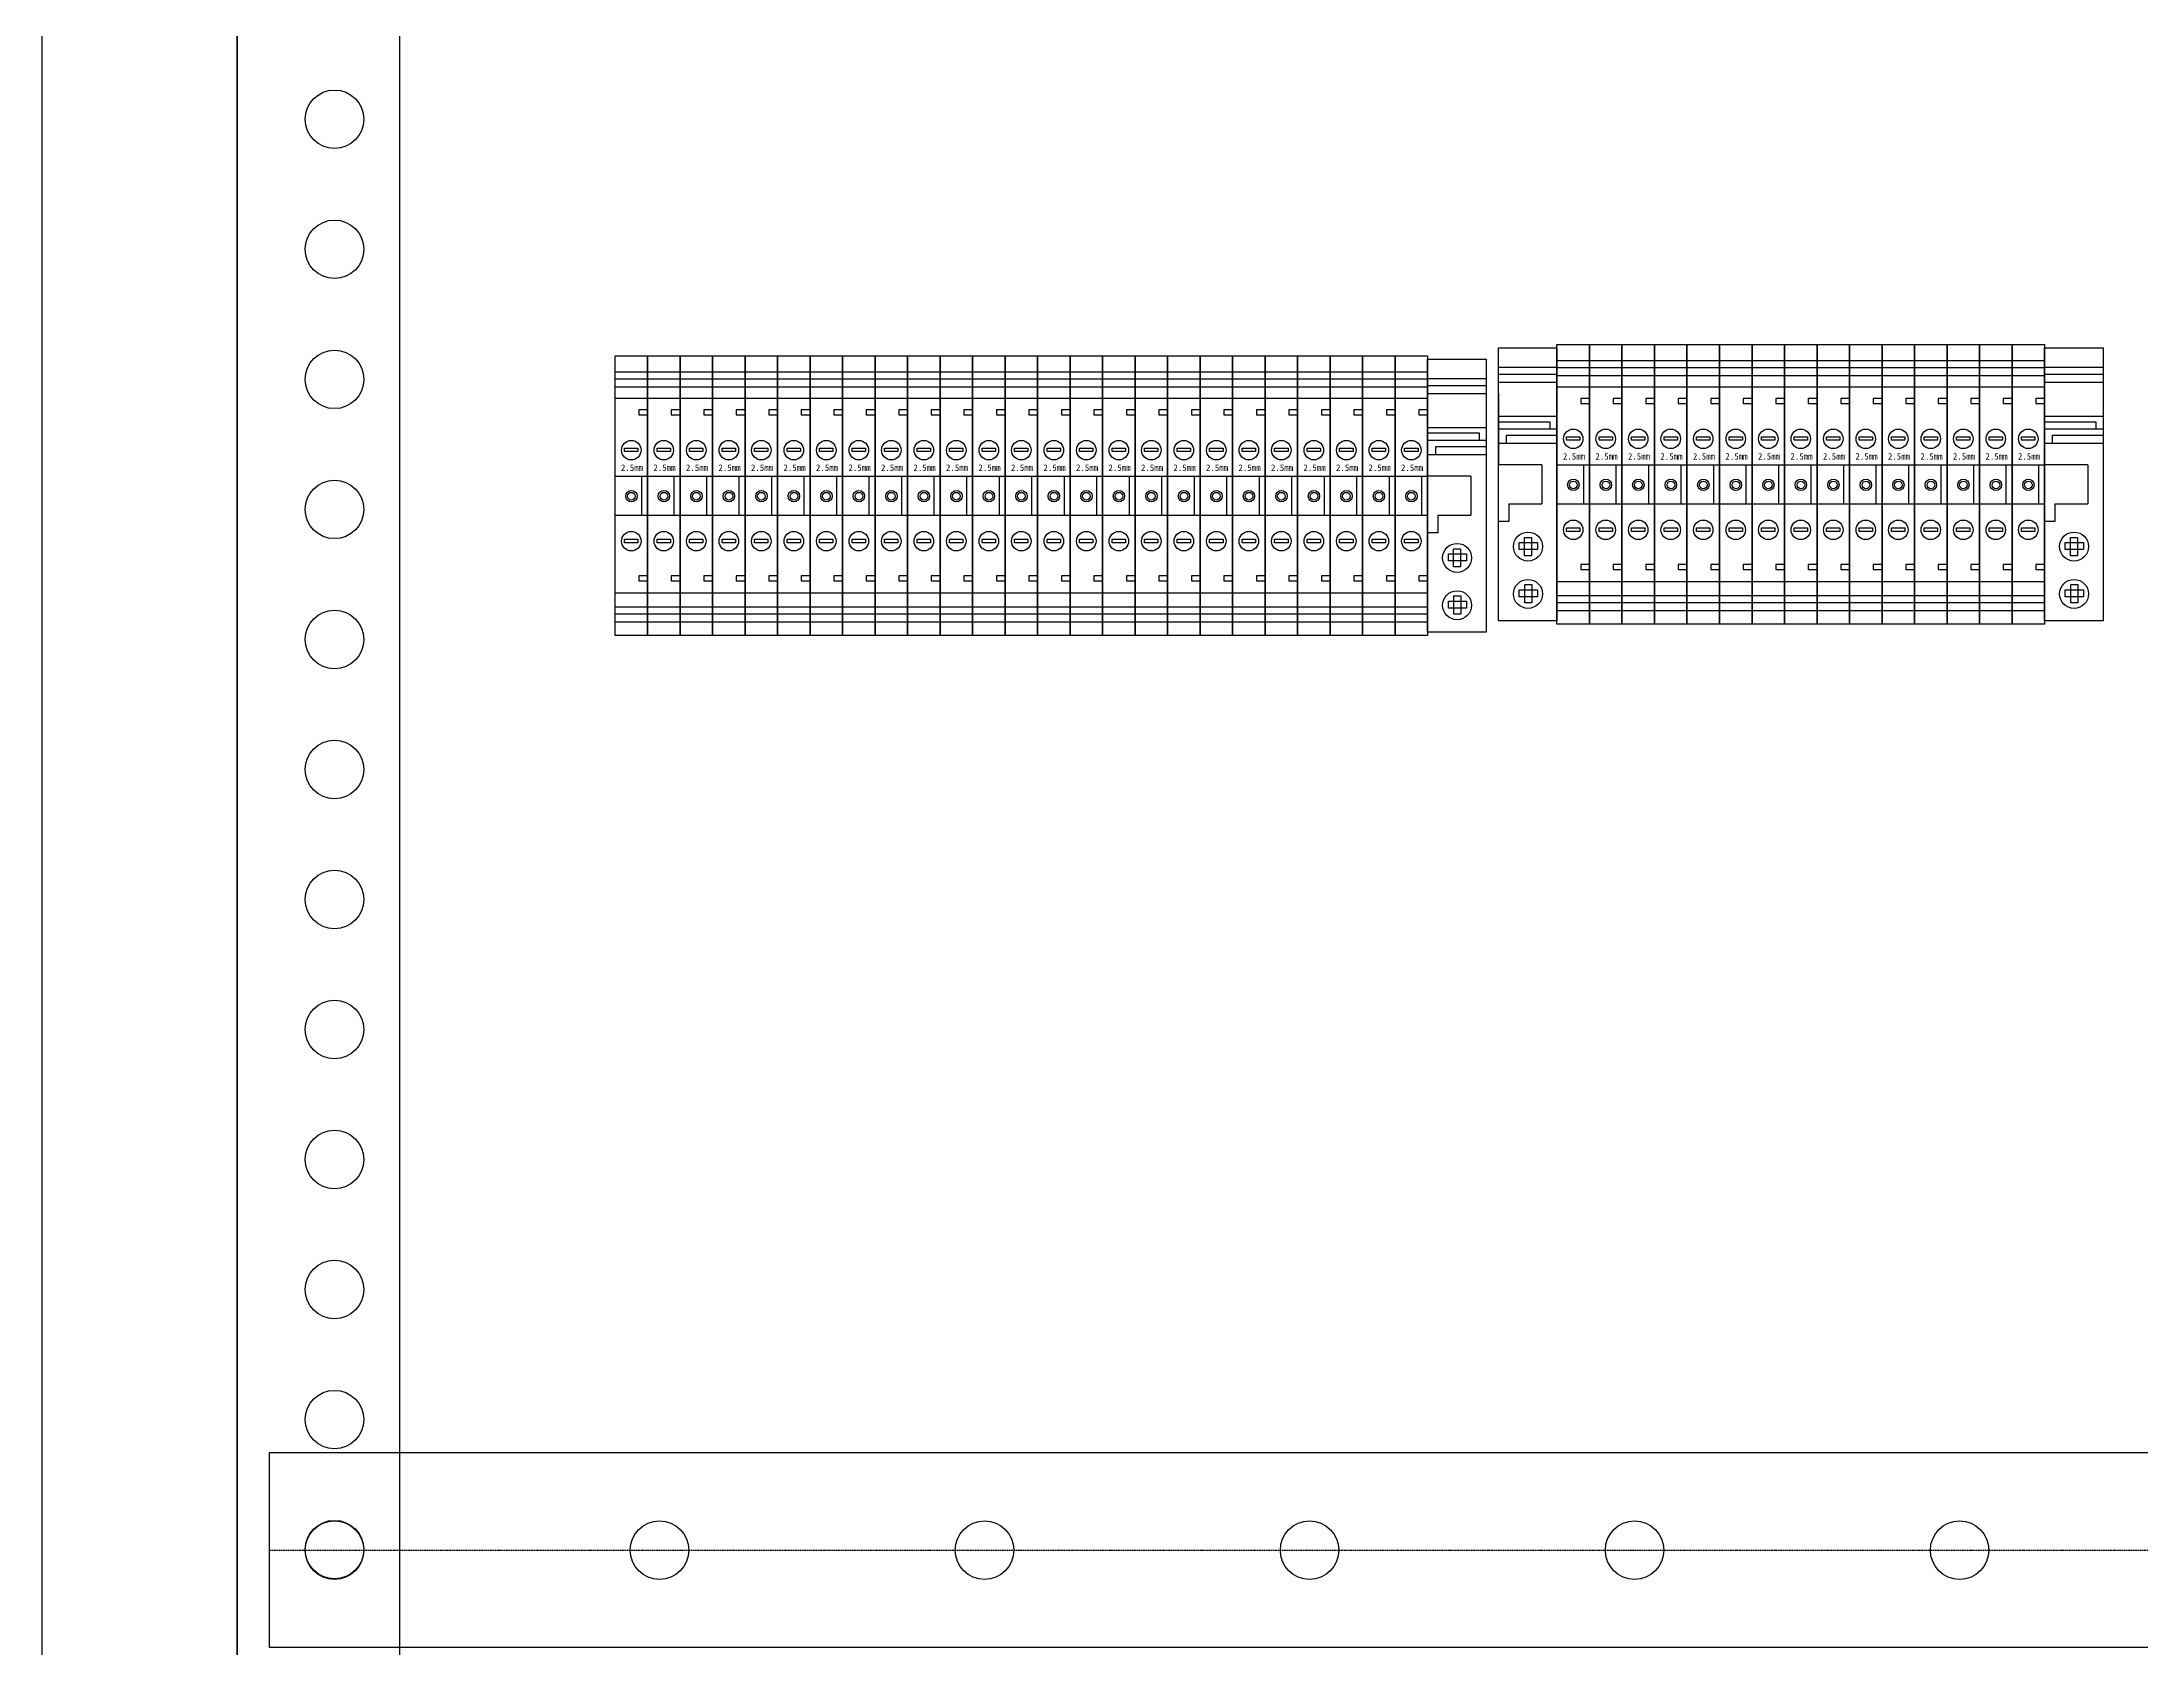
# Model space of a CAD drawing. Extents: x 1476551 to 1477151, y 431422 to 433222.
# Drawn here: x 1476550.9 to 1476873.9, y 431661.6 to 431908.8 of the extents above; entities that cross this region are included whole.
import ezdxf

# ---------------------------------------------------------------- set-up
doc = ezdxf.new("R2010")
doc.units = 0
doc.header["$MEASUREMENT"] = 0
doc.linetypes.add('LYJS-XX', pattern=[0.35, 0.25, -0.1])
for name, color, linetype in [('LY-JS-BJ', 7, 'Continuous'), ('LY-JS-YQJ', 7, 'Continuous'), ('布置图', 20, 'Continuous')]:
    doc.layers.add(name, color=color, linetype=linetype)
doc.layers.add('LY-二次控制图', color=7, linetype='Continuous', lineweight=18)

# ---------------------------------------------------------------- blocks, each defined once
blk = doc.blocks.new('UK-2.5 5组')
at = {"layer": 'LY-JS-YQJ'}
for p, q in [((0, 19.03), (5, 19.03)), ((0, 17.96), (5, 17.96)), ((0, 16.73), (5, 16.73)), ((5, 19.03), (10, 19.03)), ((5, 17.96), (10, 17.96)), ((5, 16.73), (10, 16.73)), ((10, 19.03), (15, 19.03)), ((10, 17.96), (15, 17.96)), ((10, 16.73), (15, 16.73)), ((15, 19.03), (20, 19.03)), ((15, 17.96), (20, 17.96)), ((15, 16.73), (20, 16.73)), ((5, 13.21), (3.66, 13.21)), ((3.66, 13.21), (3.66, 12.43)), ((10, 13.21), (8.66, 13.21)), ((8.66, 13.21), (8.66, 12.43)), ((15, 13.21), (13.66, 13.21)), ((13.66, 13.21), (13.66, 12.43)), ((20, 13.21), (18.66, 13.21)), ((18.66, 13.21), (18.66, 12.43)), ((3.66, 12.43), (5, 12.43)), ((5, 12.43), (5, 11.32)), ((8.66, 12.43), (10, 12.43)), ((10, 12.43), (10, 11.32)), ((13.66, 12.43), (15, 12.43)), ((15, 12.43), (15, 11.32)), ((18.66, 12.43), (20, 12.43)), ((0, 3), (5, 3)), ((4.07, 3), (4.07, -3)), ((5, 3), (10, 3)), ((9.07, 3), (9.07, -3)), ((10, 3), (15, 3)), ((14.07, 3), (14.07, -3)), ((15, 3), (20, 3)), ((19.07, 3), (19.07, -3)), ((0, -3), (5, -3)), ((5, -3), (10, -3)), ((10, -3), (15, -3)), ((15, -3), (20, -3)), ((5, -12.33), (3.66, -12.33)), ((3.66, -12.33), (3.66, -13.11)), ((10, -12.33), (8.66, -12.33)), ((8.66, -12.33), (8.66, -13.11)), ((15, -12.33), (13.66, -12.33)), ((13.66, -12.33), (13.66, -13.11)), ((20, -12.33), (18.66, -12.33)), ((18.66, -12.33), (18.66, -13.11)), ((3.66, -13.11), (5, -13.11)), ((8.66, -13.11), (10, -13.11)), ((13.66, -13.11), (15, -13.11)), ((18.66, -13.11), (20, -13.11)), ((0, -17.12), (5, -17.12)), ((0, -18.19), (5, -18.19)), ((5, -17.12), (10, -17.12)), ((5, -18.19), (10, -18.19)), ((10, -17.12), (15, -17.12)), ((10, -18.19), (15, -18.19)), ((15, -17.12), (20, -17.12)), ((15, -18.19), (20, -18.19)), ((0, -19.42), (5, -19.42)), ((5, -19.42), (10, -19.42)), ((10, -19.42), (15, -19.42)), ((15, -19.42), (20, -19.42))]:
    blk.add_line(p, q, dxfattribs=at)
at = {"layer": 'LY-JS-YQJ', "color": 6}
for p, q in [((20, 19.03), (25, 19.03)), ((20, 17.96), (25, 17.96)), ((20, 16.73), (25, 16.73)), ((25, 13.21), (23.66, 13.21)), ((23.66, 13.21), (23.66, 12.43)), ((20, 12.43), (20, 11.32)), ((23.66, 12.43), (25, 12.43)), ((25, 12.43), (25, 11.32)), ((20, 3), (25, 3)), ((24.07, 3), (24.07, -3)), ((20, -3), (25, -3)), ((25, -12.33), (23.66, -12.33)), ((23.66, -12.33), (23.66, -13.11)), ((23.66, -13.11), (25, -13.11)), ((20, -17.12), (25, -17.12)), ((20, -18.19), (25, -18.19)), ((20, -19.42), (25, -19.42))]:
    blk.add_line(p, q, dxfattribs=at)
at = {"layer": 'LY-JS-YQJ'}
for points in [[(0, 21.5), (5, 21.5), (5, -21.5), (0, -21.5)], [(5, 21.5), (10, 21.5), (10, -21.5), (5, -21.5)], [(10, 21.5), (15, 21.5), (15, -21.5), (10, -21.5)], [(15, 21.5), (20, 21.5), (20, -21.5), (15, -21.5)], [(0, 15), (5, 15), (5, -15), (0, -15)], [(5, 15), (10, 15), (10, -15), (5, -15)], [(10, 15), (15, 15), (15, -15), (10, -15)], [(15, 15), (20, 15), (20, -15), (15, -15)], [(1.47, 7.3), (3.53, 7.3), (3.53, 6.79), (1.47, 6.79)], [(6.47, 7.3), (8.53, 7.3), (8.53, 6.79), (6.47, 6.79)], [(11.47, 7.3), (13.53, 7.3), (13.53, 6.79), (11.47, 6.79)], [(16.47, 7.3), (18.53, 7.3), (18.53, 6.79), (16.47, 6.79)], [(1.47, -6.71), (3.53, -6.71), (3.53, -7.23), (1.47, -7.23)], [(6.47, -6.71), (8.53, -6.71), (8.53, -7.23), (6.47, -7.23)], [(11.47, -6.71), (13.53, -6.71), (13.53, -7.23), (11.47, -7.23)], [(16.47, -6.71), (18.53, -6.71), (18.53, -7.23), (16.47, -7.23)]]:
    blk.add_lwpolyline(points, close=True, dxfattribs=at)
at = {"layer": 'LY-JS-YQJ', "color": 6}
for points in [[(20, 21.5), (25, 21.5), (25, -21.5), (20, -21.5)], [(20, 15), (25, 15), (25, -15), (20, -15)], [(21.47, 7.3), (23.53, 7.3), (23.53, 6.79), (21.47, 6.79)], [(21.47, -6.71), (23.53, -6.71), (23.53, -7.23), (21.47, -7.23)]]:
    blk.add_lwpolyline(points, close=True, dxfattribs=at)
at = {"layer": 'LY-JS-YQJ'}
for centre, radius in [((2.5, 7), 1.5), ((7.5, 7), 1.5), ((12.5, 7), 1.5), ((17.5, 7), 1.5), ((2.52, -0.08), 0.879), ((2.52, -0.08), 0.879), ((2.52, -0.08), 0.59), ((7.52, -0.08), 0.879), ((7.52, -0.08), 0.879), ((7.52, -0.08), 0.59), ((12.52, -0.08), 0.879), ((12.52, -0.08), 0.879), ((12.52, -0.08), 0.59), ((17.52, -0.08), 0.879), ((17.52, -0.08), 0.879), ((17.52, -0.08), 0.59), ((2.5, -7), 1.5), ((7.5, -7), 1.5), ((12.5, -7), 1.5), ((17.5, -7), 1.5)]:
    blk.add_circle(centre, radius, dxfattribs=at)
at = {"layer": 'LY-JS-YQJ', "color": 6}
for centre, radius in [((22.5, 7), 1.5), ((22.52, -0.08), 0.879), ((22.52, -0.08), 0.879), ((22.52, -0.08), 0.59), ((22.5, -7), 1.5)]:
    blk.add_circle(centre, radius, dxfattribs=at)
at = {"layer": 'LY-JS-YQJ', "char_height": 1, "width": 2.5692, "attachment_point": 1}
for insert in [(0.91, 4.81), (5.91, 4.81), (10.91, 4.81), (15.91, 4.81)]:
    blk.add_mtext('2.5mm', dxfattribs=dict(at, insert=insert))
at = {"layer": 'LY-JS-YQJ', "color": 6, "insert": (20.91, 4.81), "char_height": 1, "width": 2.5692, "attachment_point": 1}
blk.add_mtext('2.5mm', dxfattribs=at)
blk = doc.blocks.new('端子堵头')
at = {"layer": 'LY-JS-YQJ'}
for p, q in [((0, 39.03), (9, 39.03)), ((0, 37.96), (9, 37.96)), ((0, 36.73), (9, 36.73)), ((0, 35), (0, 24)), ((9, 35), (9, 24)), ((9, 34.58), (9, 33.47)), ((0, 31.48), (9, 31.48)), ((7.97, 30.59), (0, 30.59)), ((0, 29.53), (9, 29.53)), ((7.97, 29.53), (7.97, 30.59)), ((0, 27.32), (9, 27.32)), ((1.25, 27.32), (1.25, 28.56)), ((1.25, 28.56), (9, 28.56)), ((6.66, 24), (0, 24)), ((6.66, 24), (6.66, 18)), ((1.59, 18), (1.59, 15.27)), ((1.59, 18), (6.66, 18)), ((1.59, 15.27), (0, 15.27))]:
    blk.add_line(p, q, dxfattribs=at)
for points in [[(0, 42), (9, 42), (9, 0), (0, 0)], [(3.2, 12.05), (6.01, 12.05), (6.01, 10.99), (3.2, 10.99)], [(5.06, 12.84), (5.06, 10.03), (3.99, 10.03), (3.99, 12.84)], [(3.2, 4.76), (6.01, 4.76), (6.01, 3.69), (3.2, 3.69)], [(5.13, 5.6), (5.13, 2.79), (4.06, 2.79), (4.06, 5.6)]]:
    blk.add_lwpolyline(points, close=True, dxfattribs=at)
for centre in [(4.54, 11.43), (4.54, 4.14)]:
    blk.add_circle(centre, 2.23, dxfattribs=at)
blk = doc.blocks.new('*U25')
at = {"layer": 'LY-JS-BJ', "color": 0}
blk.add_circle((0, 0), 4.5, dxfattribs=at)
blk = doc.blocks.new('*U26')
at = {"layer": 'LY-JS-BJ', "color": 0, "linetype": 'ByBlock', "lineweight": -2, "transparency": 16777216}
for p in [(0, 0), (50, 0), (100, 0), (150, 0), (200, 0)]:
    blk.add_blockref('*U25', p, dxfattribs=at)
blk = doc.blocks.new('A$C7A207737')
at = {"layer": 'LY-JS-BJ', "color": 4, "linetype": 'LYJS-XX'}
blk.add_line((-10, 119.93), (520, 119.93), dxfattribs=at)
at = {"layer": 'LY-JS-BJ', "color": 0}
blk.add_lwpolyline([(-10, 134.93), (520, 134.93), (520, 104.93), (-10, 104.93)], close=True, dxfattribs=at)
blk.add_circle((0, 119.93), 4.5, dxfattribs=at)
blk.add_blockref('*U26', (50, 119.93), dxfattribs=at)
blk = doc.blocks.new('*U28')
at = {"layer": 'LY-JS-BJ', "color": 6}
blk.add_circle((0, 0), 4.5, dxfattribs=at)
blk = doc.blocks.new('*U29')
at = {"layer": 'LY-JS-BJ', "color": 0, "linetype": 'ByBlock', "lineweight": -2, "transparency": 16777216}
for p in [(0, -1200), (0, -1220), (0, -1240), (0, -1260), (0, -1280), (0, -1300), (0, -1320), (0, -1340), (0, -1360), (0, -1380), (0, -1400), (0, -1420)]:
    blk.add_blockref('*U28', p, dxfattribs=at)

msp = doc.modelspace()

# ---------------------------------------------------------------- linework, layer by layer
at = {"layer": 'LY-JS-BJ', "color": 6, "ltscale": 50}
msp.add_lwpolyline([(1476580.86, 433166.89), (1476580.86, 431421.89)], dxfattribs=at)
at = {"layer": 'LY-JS-BJ', "color": 6, "lineweight": -3}
msp.add_lwpolyline([(1476605.86, 433106.89), (1476605.86, 431506.89), (1476580.86, 431506.89), (1476580.86, 433106.89)], close=True, dxfattribs=at)
at = {"layer": '布置图', "ltscale": 50}
msp.add_lwpolyline([(1476550.86, 433221.89), (1477150.86, 433221.89), (1477150.86, 431421.89), (1476550.86, 431421.89)], close=True, dxfattribs=at)

# ---------------------------------------------------------------- block references
at = {"layer": 'LY-JS-BJ', "color": 6, "lineweight": -3}
for name, p in [('*U29', (1476595.86, 433096.89)), ('A$C7A207737', (1476595.86, 431556.89))]:
    msp.add_blockref(name, p, dxfattribs=at)
at = {"layer": 'LY-二次控制图', "color": 6, "lineweight": -3}
for name, p in [('UK-2.5 5组', (1476639.01, 431839)), ('UK-2.5 5组', (1476664.01, 431839)), ('UK-2.5 5组', (1476689.01, 431839)), ('UK-2.5 5组', (1476714.01, 431839)), ('UK-2.5 5组', (1476739.01, 431839)), ('端子堵头', (1476764.01, 431818)), ('端子堵头', (1476774.92, 431819.74)), ('UK-2.5 5组', (1476783.92, 431840.74)), ('UK-2.5 5组', (1476808.92, 431840.74)), ('UK-2.5 5组', (1476833.92, 431840.74)), ('端子堵头', (1476858.92, 431819.74))]:
    msp.add_blockref(name, p, dxfattribs=at)

doc.saveas('drawing.dxf')
